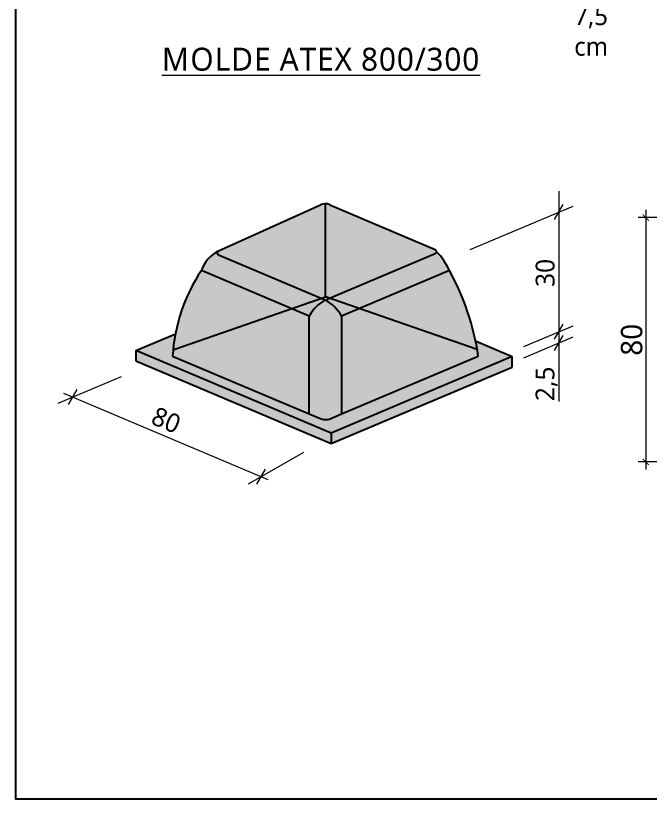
# Model space of a CAD drawing. Header units: millimetres. Extents: x -967 to 563, y -1588 to 506.
# Drawn here: x 31.537 to 35.231, y -278.799 to -274.238 of the extents above; entities that cross this region are included whole.
import ezdxf
from ezdxf import colors
from ezdxf.entities.mleader import LeaderData, LeaderLine
from ezdxf.math import Vec2, Vec3

# ---------------------------------------------------------------- set-up
doc = ezdxf.new("R2010")
doc.units = ezdxf.units.MM
doc.linetypes.add('HIDDEN', pattern=[9.524999999999999, 6.35, -3.175])
doc.layers.add('ATEX 1', color=7, linetype='Continuous')
doc.layers.add('ATEX CINZA2', color=252, linetype='Continuous')
for name, color, linetype, lineweight in [('ATEX 2', 255, 'Continuous', 5), ('ATEX COTA', 250, 'Continuous', 5), ('LJ_NERV_RETI', 7, 'Continuous', 9)]:
    doc.layers.add(name, color=color, linetype=linetype, lineweight=lineweight)
doc.styles.add('Atex3', font='segoeuisl.ttf')
doc.dimstyles.new('AtexFINA', dxfattribs={"dimtxt": 7, "dimasz": 2, "dimexe": 2.5, "dimexo": 4, "dimgap": 1, "dimtad": 1, "dimtxsty": 'Atex3', "dimblk": 'ARCHTICK', "dimcen": 2.5, "dimdle": 2.5, "dimclrd": 1, "dimclre": 1, "dimclrt": 7, "dimadec": 0, "dimazin": 0, "dimtfac": 1, "dimtmove": 2, "dimatfit": 3, "dimldrblk": 'ARCHTICK', "dimfxl": 1, "dimlwd": -1, "dimarcsym": 0})

# ---------------------------------------------------------------- blocks, each defined once
blk = doc.blocks.new('_ArchTick')
at = {"color": 0, "linetype": 'ByBlock', "const_width": 0.15}
blk.add_lwpolyline([(-0.5, -0.5), (0.5, 0.5)], dxfattribs=at)
blk = doc.blocks.new('*D75')
at = {"layer": 'ATEX COTA', "color": 1, "transparency": 16777216}
blk.add_line((203.4539951167901, 181.2364010111633), (203.4539951167901, 96.23640101116331), dxfattribs=at)
at = {"layer": 'ATEX COTA', "color": 1, "lineweight": -2, "transparency": 16777216}
for p, q in [((211.9539951167682, 178.7364010111633), (200.9539951167901, 178.7364010111633)), ((211.9539951167682, 98.73640101116331), (200.9539951167901, 98.73640101116331))]:
    blk.add_line(p, q, dxfattribs=at)
at = {"layer": 'Defpoints', "color": 0, "transparency": 16777216}
for p in [(215.9539951167682, 178.7364010111633), (203.4539951167901, 98.73640101116331), (215.9539951167682, 98.73640101116331)]:
    blk.add_point(p, dxfattribs=at)
at = {"layer": 'ATEX COTA', "color": 1, "transparency": 16777216, "xscale": 2, "yscale": 2, "zscale": 2}
for p, rotation in [((203.4539951167901, 178.7364010111633), 90), ((203.4539951167901, 98.73640101116331), 270)]:
    blk.add_blockref('_ArchTick', p, dxfattribs=dict(at, rotation=rotation))
at = {"layer": 'ATEX COTA', "color": 7, "transparency": 16777216, "insert": (198.8368403050746, 138.7364010111632), "char_height": 7, "attachment_point": 5, "rotation": 90, "style": 'Atex3'}
blk.add_mtext('80', dxfattribs=at)
blk = doc.blocks.new('ATEX 250')
at = {"layer": 'ATEX CINZA2'}
h = blk.add_hatch(color=256, dxfattribs=at)
h.dxf.hatch_style = 1
edge = h.paths.add_edge_path()
edge.add_arc((312.2074208356536, -67.47811741310166), 20.50772950367339, 31.25045083130235, 59.50499127763626)
edge.add_arc((331.9426756557771, -66.13227545653572), 18.80232569976049, 119.7440698630989, 150.3793141807587)
edge.add_line((315.5975028928381, -56.83911780859114), (315.5975028928381, -104.5613131777693))
edge.add_line((315.5975028928381, -104.5613131777693), (320.906996705429, -106.7354859577971))
edge.add_arc((322.7498255711436, -102.0874775916591), 4.999999999999965, 248.3728080385446, 292.9098071251398)
edge.add_line((324.6962336743184, -106.693071526853), (329.7396385165682, -104.5616365391672))
edge.add_line((329.7396385165682, -104.5616365391672), (329.7396385165682, -56.83911780858705))
edge = h.paths.add_edge_path()
edge.add_line((404.2510804919494, -79.58555830502026), (388.4092857265713, -72.89052653842333))
edge.add_arc((250.0212170372812, -97.78756279240567), 140.6098146282249, 7.538188038429894, 10.198834004472474, ccw=False)
edge.add_line((389.415831666772, -79.34138752273145), (329.7396385165682, -104.5616365391672))
edge.add_line((329.7396385165682, -104.5616365391672), (324.6962336743184, -106.6930715268531))
edge.add_arc((322.7498255711437, -102.0874775916594), 4.999999999999656, 248.3728080385466, 292.9098071251392, ccw=False)
edge.add_line((320.9069967054295, -106.7354859577972), (315.5975028928381, -104.5613131777693))
edge.add_line((315.5975028928381, -104.5613131777693), (315.5975028928381, -104.5616365391671))
edge.add_line((315.5975028928381, -104.5616365391671), (255.9213097426348, -79.34138752272644))
edge.add_arc((294.8348885231341, -78.58677287012296), 38.92089486098762, 166.826279024691, 181.1109442420015, ccw=False)
edge.add_line((256.9382540353721, -69.71653322955976), (239.9049404503566, -76.91512260854327))
edge.add_line((239.9049404503566, -76.91512260854327), (325.2374050575003, -112.9781804708636))
edge.add_line((325.2374050575003, -112.9781804708636), (404.2510804919494, -79.58555830502026))
h.paths.add_polyline_path([(404.2510804919495, -84.1170972402035), (404.2510804919494, -79.58555830502026), (325.2374050575003, -112.9781804708636), (239.9049404503566, -76.91512260854329), (239.9049404503566, -81.44666154372648), (325.2374050575003, -117.5097194060469)])
edge = h.paths.add_edge_path()
edge.add_line((366.8966346625444, -31.25927992148726), (324.5929682033451, -13.24784205756648))
edge.add_arc((322.6342829427815, -17.84822813376149), 4.999999999999792, 66.9373728850468, 114.326348076001)
edge.add_line((320.5746157747465, -13.29215842875075), (279.6180818039815, -31.8074213193335))
edge.add_line((279.6180818039815, -31.8074213193335), (321.8357777019189, -49.64939057441717))
edge.add_arc((322.6143409431889, -47.80715300033959), 2.000000000000036, 247.0901928748572, 292.9149915602994)
edge.add_line((323.3930708769919, -49.64932011821987), (366.8966346625444, -31.25927992148726))
edge = h.paths.add_edge_path()
edge.add_line((279.6180818039814, -31.80742131933352), (275.9856601693372, -33.44953394397323))
edge.add_arc((276.3975936029447, -34.36074788497638), 1.000000000001077, 114.3263480760028, 128.7850864141923)
edge.add_arc((282.9139869152548, -47.09510521396829), 15.28541388470457, 117.8588382009649, 142.8976393781254)
edge.add_line((270.7229663471647, -37.87431917723999), (315.5975028928381, -56.8391178085908))
edge.add_arc((331.9426756557775, -66.1322754565366), 18.80232569976144, 119.7440698625943, 150.3793141807561, ccw=False)
edge.add_arc((322.6143409431888, -47.80715300033854), 2.000000000001066, 247.0901928748591, 270.0000000000065, ccw=False)
edge.add_line((321.8357777019185, -49.6493905744171), (279.6180818039814, -31.80742131933352))
edge = h.paths.add_edge_path()
edge.add_arc((282.9139869152576, -47.09510521397085), 15.28541388470832, 142.8976393781242, 160.3532442903143)
edge.add_arc((331.7766068175531, -84.08588138822918), 76.00352831522952, 146.3363215531267, 176.4210038253077)
edge.add_line((255.9213097426348, -79.34138752272634), (315.5728761386374, -104.5512288231145))
edge.add_line((315.5728761386374, -104.5512288231145), (315.5975028928381, -104.5613131777693))
edge.add_line((315.5975028928381, -104.5613131777693), (315.5975028928381, -56.83911780859074))
edge.add_line((315.5975028928381, -56.83911780859074), (270.7229663471647, -37.87431917724002))
edge = h.paths.add_edge_path()
edge.add_arc((348.3827537170835, -55.26309504370239), 31.37069370380306, 33.57491595114182, 43.25875111118916)
edge.add_arc((370.228973046611, -33.76493963898945), 0.9999999999997101, 359.9999999997024, 426.9373728855151)
edge.add_line((370.6207100987161, -32.84486242374747), (366.8966346625444, -31.25927992148726))
edge.add_line((366.8966346625444, -31.25927992148726), (323.3930708769919, -49.64932011821986))
edge.add_arc((322.6143409431891, -47.80715300033984), 1.999999999999758, 269.99999999188384, 292.9149915602993, ccw=False)
edge.add_arc((312.2074208356535, -67.4781174131021), 20.50772950367372, 31.250450831303226, 59.50499127808911, ccw=False)
edge.add_line((329.7396385165682, -56.83911780858704), (374.5196686504943, -37.91425931269511))
edge = h.paths.add_edge_path()
edge.add_arc((278.5385312889507, -95.95873675588044), 112.1156190484184, 8.523565942849295, 28.79538244106154)
edge.add_arc((348.3827537170971, -55.2630950436943), 31.37069370378731, 25.10226176607402, 33.57491595114318)
edge.add_line((374.5196686504944, -37.91425931269511), (329.7396385165682, -56.83911780858705))
edge.add_line((329.7396385165682, -56.83911780858705), (329.7396385165682, -104.5616365391672))
edge.add_line((329.7396385165682, -104.5616365391672), (389.415831666772, -79.34138752273151))
at = {"layer": 'ATEX 1'}
for p, q in [((275.9856601693371, -33.44953394397328, 32.25253890033982), (320.5746157747465, -13.29215842875078, 32.25253890033982)), ((324.592968203345, -13.24784205756657, 32.25253890033982), (370.620710098716, -32.84486242374743, 32.25253890033982)), ((321.8357777019189, -54.64939057441717, 32.25253890033982), (276.0083119823089, -35.28186667201419, 32.25253890033982)), ((370.6183380135046, -34.6860231979266, 32.25253890033982), (323.3930708769919, -54.64932011821986, 32.25253890033982)), ((315.5975028928381, -61.83911780859074, 25.15320261691111), (268.5252964715794, -41.94554375454032, 25.15320261691111)), ((376.7905498021157, -41.9545434677774, 27.65973743117762), (329.7396385165682, -61.83911780858705, 27.65973743117762)), ((315.5975028928381, -104.5616365391671, 25.15320261691111), (315.5975028928381, -61.83911780859074, 25.15320261691111)), ((329.7396385165682, -61.83911780858705, 27.65973743117762), (329.7396385165682, -104.5616365391672, 27.65973743117762)), ((239.9049404503566, -76.91512260854327, -7.408387655461945), (256.9382540353721, -69.71653322955976, 25.15320261691111)), ((388.4092857265713, -72.89052653842333, -31.7826441144086), (404.2510804919494, -79.58555830502026, -47.28793889378355)), ((239.9049404503566, -76.91512260854327, -7.408387655461945), (239.9049404503566, -81.44666154372649, -7.408387655461945)), ((325.2374050575003, -112.9781804708636, -16.8045610922371), (239.9049404503566, -76.91512260854327, -7.408387655461945)), ((239.9049404503566, -81.44666154372646, 7.818316550613431), (325.2374050575003, -117.5097194060469, -1.577856886161728)), ((255.9213097426348, -79.34138752272634, 25.15320261691111), (315.5975028928381, -104.5616365391671, 25.15320261691111)), ((404.2510804919495, -79.58555830502029, -62.51464309985899), (325.2374050575003, -112.9781804708636, -16.8045610922371)), ((329.7396385165682, -104.5616365391672, 27.65973743117762), (389.415831666772, -79.34138752273151, 27.65973743117762)), ((404.2510804919495, -84.1170972402035, -47.28793889378361), (404.2510804919495, -79.58555830502029, -47.28793889378361)), ((325.2374050575003, -117.5097194060469, -1.577856886161728), (404.2510804919495, -84.1170972402035, -47.28793889378361)), ((315.5728761386388, -104.5512288231151, 27.65973743117762), (320.8034174679685, -106.693071526853, 27.65973743117762)), ((324.6962336743184, -106.693071526853, 27.65973743117762), (329.7396385165682, -104.5616365391672, 27.65973743117762)), ((325.2374050575003, -112.9781804708636, -16.8045610922371), (325.2374050575003, -117.5097194060469, -1.577856886161728))]:
    blk.add_line(p, q, dxfattribs=at)
at = {"layer": 'ATEX 1', "linetype": 'HIDDEN', "ltscale": 25}
for p, q in [((322.7046998094982, -53.43625008890945, -79.01585715539812), (322.7047125429883, -13.15994070311297, -21.0503847935204)), ((388.9391633074022, -76.42814391972149, -18.98704711705286), (322.7046998094982, -53.43625008890945, -79.01585715539812))]:
    blk.add_line(p, q, dxfattribs=at)
at = {"layer": 'ATEX 1', "linetype": 'HIDDEN', "ltscale": 25, "extrusion": (0, -0.9063077870366502, -0.4226182617406995)}
blk.add_line((256.4702363115941, -76.42814391972149, 9.358089517316792), (322.7046998094982, -53.43625008890945, -79.01585715539812), dxfattribs=at)
at = {"layer": 'ATEX 1'}
for centre, radius, start, end in [((322.6342829427815, -17.84822813376149, 32.25253890033982), 4.999999999999793, 66.93737288505507, 114.326348075996), ((282.9139869152552, -47.09510521396965, 32.25253890033982), 15.28541388470575, 117.8588382009678, 160.3697842311874), ((276.3975936029442, -34.36074788497547, 32.25253890033982), 1.000000000000067, 114.3263480760099, 247.0901928748381), ((370.2289730466034, -33.76493963898645, 32.25253890033982), 0.9999999999999298, 292.9149915602815, 66.93737288505507), ((348.3827537170857, -55.26309504370084, 36.84534036950202), 31.37069370380035, 25.10226176607769, 43.25875111120268), ((331.7766068175534, -84.08588138822901, 25.15320261691111), 76.00352831522983, 146.3269952162732, 176.4210038253124), ((278.5385312889525, -95.95873675587976, 27.65973743117762), 112.1156190484164, 8.523565942848498, 28.79538244106156), ((322.6143409431891, -52.80715300033961, 32.25253890033982), 1.999999999999967, 247.0901928748526, 292.9149915602961), ((331.9426756557771, -71.13227545653581, 18.0538663334824), 18.80232569976062, 119.7440698626009, 150.3793141807552), ((312.2074208356537, -72.47811741310193, 23.06693596201542), 20.50772950367368, 31.2504508313052, 59.5049912781012), ((322.7498255711437, -102.0874775916592, 27.65973743117762), 4.999999999999987, 247.0901928748526, 292.9098071251327)]:
    blk.add_arc(centre, radius, start, end, dxfattribs=at)
blk = doc.blocks.new('ATEX 800_300 (EDITADO PARA H35)1')
for p, q in [((175.0107321336036, 187.3714511207472, -15.29322205224024), (175.0107321336036, 118.5001209048096, -15.29322205224024)), ((145.9399256268516, 168.2736003559112, -12.76562389079411), (179.6439434443819, 182.5175337796318, -18.81375697241289)), ((173.5878307102903, 178.1367032437338, -33.27555652913492), (176.4336335569169, 182.9822048946589, -33.27555652913492)), ((173.5878307102903, 138.9500473936314, -15.29322205224023), (176.4336335569169, 143.7955490445602, -15.29322205224023)), ((163.5582597567845, 136.5327742505688, 2.055128187493549), (179.6439434443819, 143.330877929533, -0.8314224955181867)), ((163.5582597567845, 132.8557898748113, -15.9272062894012), (179.6439434443819, 139.6538935537756, -18.81375697241294)), ((173.5878307102903, 135.2730630178739, -33.27555652913498), (176.4336335569169, 140.1185646687991, -33.27555652913498)), ((10.97602659573749, 117.9615276900004, 7.479396935828165), (31.72262608144229, 126.7042837503504, -15.29322205224024)), ((12.7563105686786, 121.2920321892598, -18.72046381800346), (79.67202994639956, 93.01222718271674, -18.72046381800346)), ((14.39611478490406, 117.5796451434035, -7.646611026120113), (17.24191763152339, 122.4251467943286, -7.646611026120113)), ((73.39407087467407, 91.57780320237362, -18.72046381800346), (91.42438553506508, 101.9875604416193, -18.72046381800346)), ((76.05891350605816, 91.51510122059335, -18.72046381800346), (78.90471635267022, 96.36060287152213, -18.72046381800346))]:
    blk.add_line(p, q)
at = {"xscale": 0.75, "yscale": 0.75, "zscale": 0.75}
blk.add_blockref('ATEX 250', (-143.4597379771076, 192.8922692573251, 3.896435265534286), dxfattribs=at)
at = {"char_height": 6.155999999999999, "attachment_point": 5, "style": 'Atex3'}
for s, insert, rotation in [('\\A1;30', (170.5122786731736, 160.6209404362417, -15.29322205224024), 90), ('\\A1;2,5', (170.9835085548038, 124.302179215425, -15.29322205224024), 90), ('\\A1;80', (46.39721082811593, 112.4223292552233, -18.72046381800346), 337.09019287485626)]:
    blk.add_mtext(s, dxfattribs=dict(at, insert=insert, rotation=rotation))
at = {"layer": 'ATEX 2', "insert": (42.33580633653764, 234.3232832188078, 3.007841777119807), "char_height": 7.499999999999999, "attachment_point": 1, "style": 'Atex3'}
blk.add_mtext_dynamic_manual_height_columns('{\\T1.05;\\L MOLDE ATEX 800/300}', width=131.5155648339874, gutter_width=12.5, heights=[0], dxfattribs=at)
at = {"layer": 'ATEX COTA'}
dim = blk.add_linear_dim(base=(203.4539951167901, 98.73640101116331), p1=(215.9539951167681, 178.7364010111633), p2=(215.9539951167681, 98.73640101116325), angle=90, dimstyle='AtexFINA', dxfattribs=at)
dim.commit()
dim.dimension.update_dxf_attribs({"geometry": '*D75', "text_midpoint": (198.8368403050746, 138.7364010111632)})
at = {"layer": 'ATEX 1'}
ml = blk.add_multileader_mtext('Standard', dxfattribs=at)
ml.set_content('Régua de 7,5 cm ', color=256, style='Atex3')
ml.set_leader_properties(linetype='ByLayer', lineweight=-1)
ml.build(insert=Vec2(0, 0))
ml.multileader.update_dxf_attribs({"text_left_attachment_type": 5, "text_right_attachment_type": 5, "text_top_attachment_type": 10, "text_bottom_attachment_type": 10, "dogleg_length": 1, "arrow_head_size": 4.5})
ctx = ml.context
ctx.base_point, ctx.char_height, ctx.arrow_head_size, ctx.plane_origin = Vec3(178.0202655469038, 259.3260797674047), 6, 4.5, Vec3(271.2363149740777, 259.8029028283891)
ctx.left_attachment, ctx.right_attachment = 5, 5
notes = []
notes.append((ctx, [(0, (1, 1, 0), (177.0202655469038, 259.3260797674047), (1, 0), 0.9999999999999999, [(0, [(173.6795400318588, 283.0040168427804)], 0, [])])]))
ctx.mtext.insert, ctx.mtext.width, ctx.mtext.flow_direction = Vec3(180.0202655469038, 267.7444898092472), 67.45292676988629, 5
for ctx, leaders in notes:
    for number, flags, end, landing, length, lines in leaders:
        leader = LeaderData()
        leader.index, (leader.has_last_leader_line, leader.has_dogleg_vector, leader.attachment_direction) = number, flags
        leader.last_leader_point, leader.dogleg_vector, leader.dogleg_length = Vec3(end), Vec3(landing), length
        for number, points, colour, breaks in lines:
            line = LeaderLine()
            line.index, line.vertices, line.color, line.breaks = number, Vec3.list(points), colors.encode_raw_color(colour), breaks
            leader.lines.append(line)
        ctx.leaders.append(leader)

msp = doc.modelspace()

# ---------------------------------------------------------------- linework, layer by layer
at = {"color": 1}
msp.add_lwpolyline([(31.53650025218383, -267.0252861517137), (39.77081208723837, -267.0252861517137), (39.77081208723837, -278.7988662995175), (31.53650025218383, -278.7988662995175)], close=True, dxfattribs=at)

# ---------------------------------------------------------------- block references
at = {"layer": 'LJ_NERV_RETI', "xscale": 0.01777777777777777, "yscale": 0.01777777777777777, "zscale": 0.01777777777777777}
msp.add_blockref('ATEX 800_300 (EDITADO PARA H35)1', (31.58783750877853, -278.5906872303643), dxfattribs=at)

doc.saveas('drawing.dxf')
